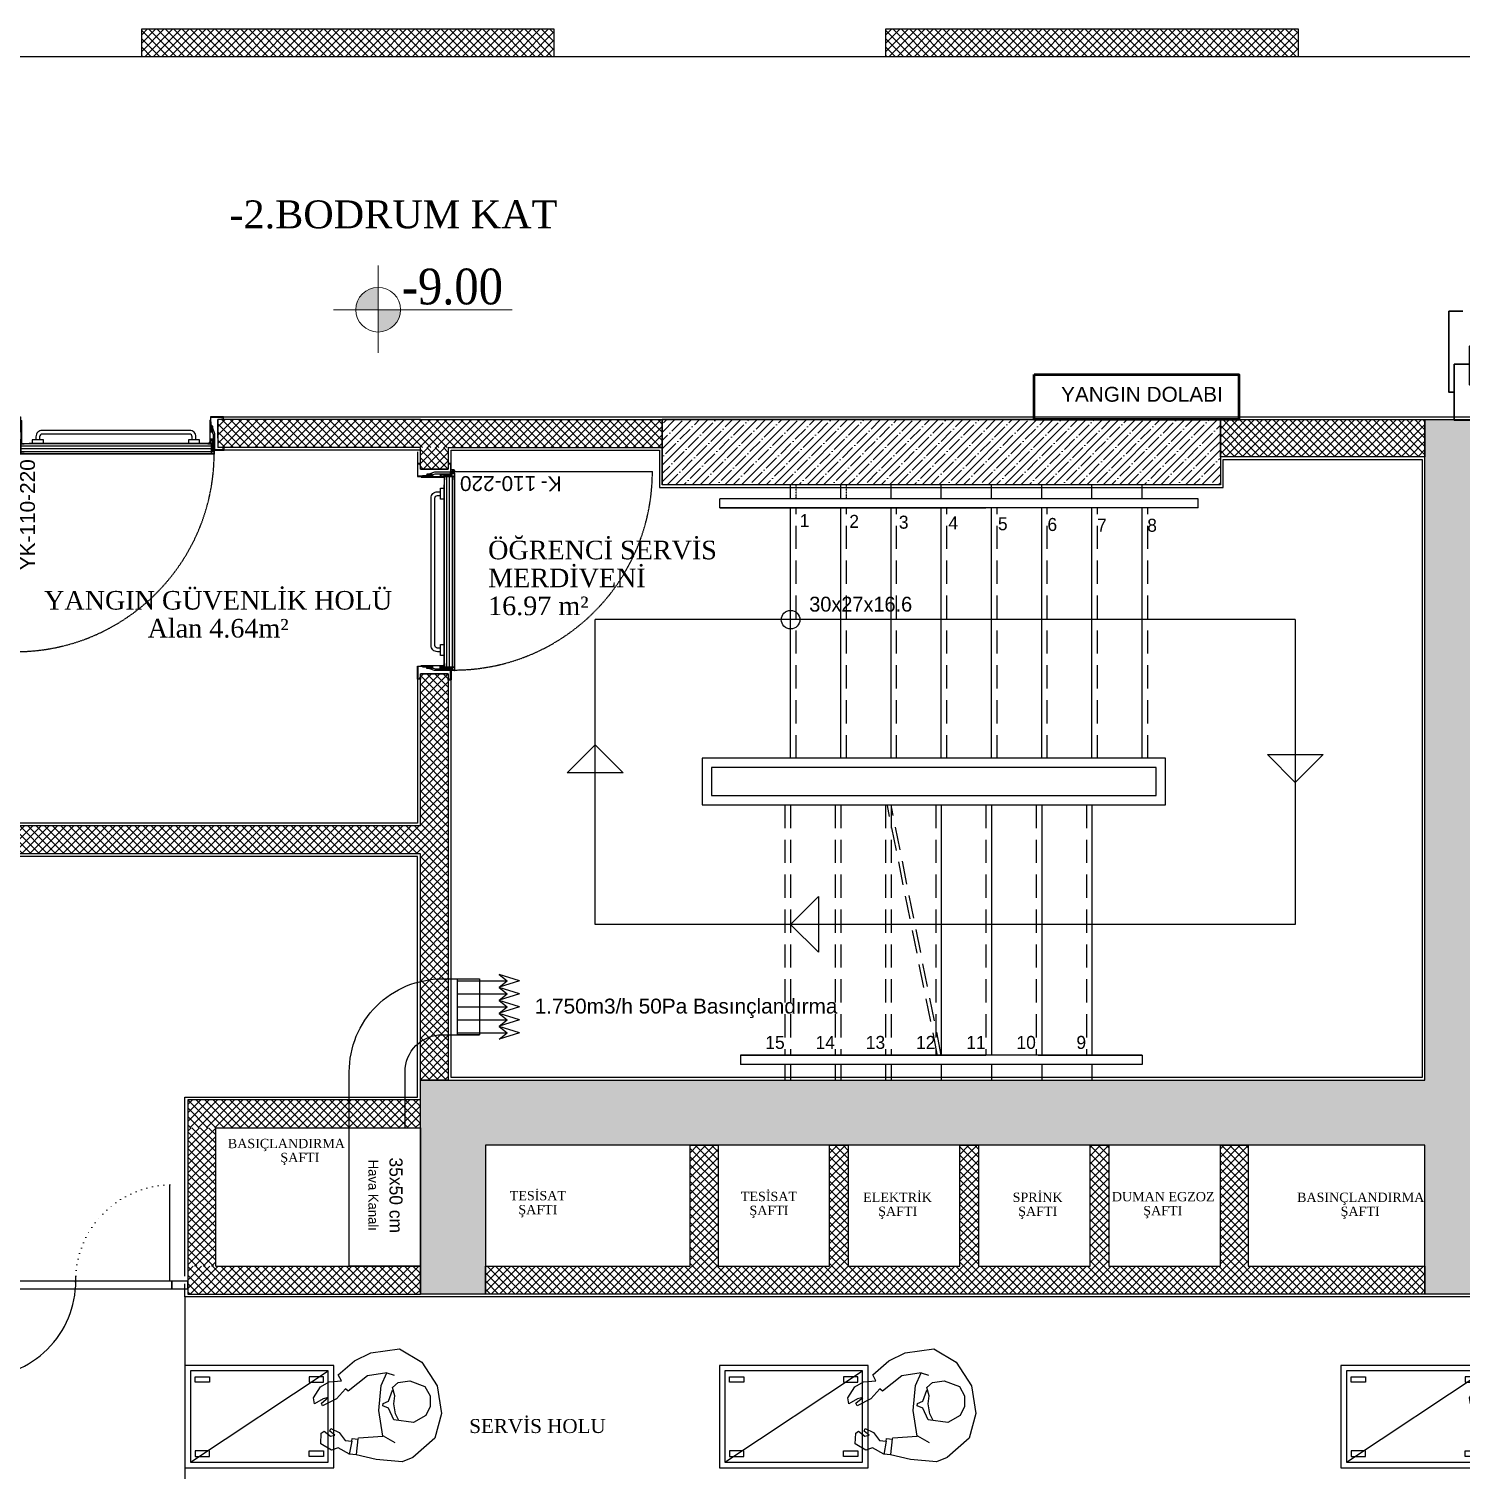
# Model space of a CAD drawing. Header units: millimetres. Extents: x -29311 to -3405, y 28913 to 42880.
# Drawn here: x -8240 to -7470, y 35342 to 36116 of the extents above; entities that cross this region are included whole.
import ezdxf
from ezdxf.enums import TextEntityAlignment as Align

# ---------------------------------------------------------------- set-up
doc = ezdxf.new("R2010")
doc.units = ezdxf.units.MM
for name, pattern in [('ACAD_ISO07W100', [3, 0, -3]), ('HIDDEN', [0.375, 0.25, -0.125]), ('HIDDEN2', [0.1875, 0.125, -0.0625])]:
    doc.linetypes.add(name, pattern=pattern)
for name, color, linetype in [('1.2 mm sac', 7, 'Continuous'), ('A-BA', 1, 'Continuous'), ('A-DOSEME-GOR0.1', 77, 'Continuous'), ('A-DUVAR', 53, 'Continuous'), ('A-DUVAR-ALCIPAN', 9, 'Continuous'), ('A-DUVAR-TARAMA', 251, 'Continuous'), ('A-ELK-PANO', 66, 'Continuous'), ('A-KAPI', 214, 'Continuous'), ('A-KAPI-AHSAP', 245, 'Continuous'), ('A-KAPI-AKSESUAR', 206, 'Continuous'), ('A-KAPI-METAL', 84, 'Continuous'), ('A-KAPI-PROFIL', 206, 'Continuous'), ('A-KORKULUK-KUPESTE', 206, 'Continuous'), ('A-MERDIVEN', 125, 'Continuous'), ('A-MK-HVAC-TEMIZ', 140, 'Continuous'), ('A-MK-YANGIN-DOLAP', 35, 'Continuous'), ('A-SIVA-IC', 97, 'Continuous'), ('A-YALITIM-ISI', 251, 'BATTING'), ('A-YAZI', 136, 'Continuous'), ('Duvar-200 cm', 7, 'Continuous'), ('Kıtc-002 Çizgi', 7, 'Continuous'), ('Kıtc-039 İnsan', 32, 'Continuous'), ('level', 10, 'Continuous'), ('symbol', 8, 'Continuous'), ('T-VANA', 2, 'Continuous'), ('trace_down', 8, 'HIDDEN2'), ('yazı1', 7, 'Continuous'), ('yazı2', 9, 'Continuous')]:
    doc.layers.add(name, color=color, linetype=linetype)
for name, color, linetype, lineweight in [('acilis-yonu', 222, 'ACAD_ISO07W100', 15), ('kot-plan', 93, 'Continuous', 20), ('tarama-betonarme', 252, 'Continuous', 13)]:
    doc.layers.add(name, color=color, linetype=linetype, lineweight=lineweight)
doc.styles.add('GEO- BAYRAKTAR FİNAL PROJE 140518$0$Standard', font='arial.ttf')
doc.styles.add('HA_SMART', font='')
doc.styles.add('malznot', font='times.ttf', dxfattribs={"width": 0.9})
doc.styles.get("Standard").update_dxf_attribs({"font": 'arial.ttf'})
doc.styles.add('Tahoma', font='tahoma.ttf')
doc.styles.add('YAZ', font='times.ttf', dxfattribs={"height": 0.12})
doc.styles.add('YAZ-50', font='times.ttf', dxfattribs={"width": 0.9})
doc.styles.get('HA_SMART').set_extended_font_data('Sakkal Majalla')
doc.linetypes.add('BATTING', pattern='A,0.00254,-2.54,[134,ltypeshp.shx,S=2.54,R=0,X=-2.54,Y=0],-5.08,[134,ltypeshp.shx,S=2.54,R=180,X=2.54,Y=0],-2.54', length=10.16254)
pattern_1 = [(45, (-57572.966, 50245.5134), (-4.4194174, 4.4194174), []), (45, (-57568.547, 50245.5134), (-4.4194174, 4.4194174), [7.8125, -1.5625, 0, -1.5625])]
pattern_2 = [(45, (-57572.9662, 54447.043), (-2.2097087, 2.2097087), []), (135, (-57572.9662, 54447.043), (-2.2097087, -2.2097087), [])]

# ---------------------------------------------------------------- blocks, each defined once
blk = doc.blocks.new('YANGIN KAPISI5')
at = {"color": 8, "linetype": 'HIDDEN'}
blk.add_lwpolyline([(83929.75, 15624.24), (84036.46, 15624.24, -0.411438), (83930.76, 15517.54, -0.002371), (83929.75, 15517.53)], format="xyb", dxfattribs=at)
for radius in [1, 0.5, 0.4]:
    blk.add_circle((83929.23, 15624.36), radius)
at = {"linetype": 'ByBlock', "ltscale": 12}
blk.add_arc((83924.71, 15621.68), 0.0345, 104.58663, 171.41641, dxfattribs=at)
at = {"layer": '1.2 mm sac', "color": 0}
blk.add_line((83928.49, 15621.71), (83924.7, 15621.71), dxfattribs=at)
at = {"layer": 'A-DUVAR'}
for p, q in [((83926.73, 15625.56), (83911.73, 15625.56)), ((83911.73, 15515.56), (83926.73, 15515.56))]:
    blk.add_line(p, q, dxfattribs=at)
for points in [[(83921.73, 15625.56), (83911.73, 15625.56)], [(83921.73, 15515.56), (83911.73, 15515.56)]]:
    blk.add_lwpolyline(points, dxfattribs=at)
at = {"layer": 'A-DUVAR-ALCIPAN', "linetype": 'ByBlock', "ltscale": 12}
for p, q in [((83925.88, 15621.51), (83925.88, 15519.21)), ((83928.88, 15621.51), (83928.88, 15517.51))]:
    blk.add_line(p, q, dxfattribs=at)
at = {"layer": 'A-KAPI-AKSESUAR', "ltscale": 12}
for points in [[(83922.53, 15527.36), (83920.93, 15527.36, -0.414214), (83917.53, 15530.76), (83917.53, 15609.96, -0.414214), (83920.93, 15613.36), (83922.53, 15613.36)], [(83922.53, 15529.36), (83920.93, 15529.36, -0.414214), (83919.53, 15530.76), (83919.53, 15609.96, -0.414214), (83920.93, 15611.36), (83922.53, 15611.36)]]:
    blk.add_lwpolyline(points, format="xyb", dxfattribs=at)
for points in [[(83924.53, 15615.36), (83924.53, 15609.36), (83922.53, 15609.36), (83922.53, 15615.36)], [(83924.53, 15531.36), (83924.53, 15525.36), (83922.53, 15525.36), (83922.53, 15531.36)]]:
    blk.add_lwpolyline(points, close=True, dxfattribs=at)
at = {"layer": 'A-KAPI-METAL'}
for p, q in [((83930.15, 15623.36), (83928.41, 15623.36)), ((83924.53, 15621.78), (83924.53, 15601.53)), ((83924.53, 15518.94), (83924.53, 15617)), ((83928.45, 15621.86), (83924.61, 15621.86)), ((83924.68, 15621.71), (83930.08, 15621.71)), ((83924.68, 15621.71), (83924.68, 15619.71)), ((83924.68, 15519.01), (83924.68, 15619.71)), ((83924.68, 15619.71), (83924.88, 15619.71)), ((83924.88, 15621.51), (83929.88, 15621.51)), ((83924.88, 15619.71), (83924.88, 15621.51)), ((83928.33, 15623.28), (83928.33, 15621.92)), ((83928.33, 15621.92), (83928.48, 15621.92)), ((83930.08, 15623.21), (83928.48, 15623.21)), ((83928.48, 15621.9), (83928.48, 15623.21)), ((83928.48, 15623.16), (83928.63, 15623.16)), ((83928.63, 15623.16), (83928.63, 15621.8)), ((83930.08, 15623.21), (83928.88, 15623.21)), ((83929.88, 15619.71), (83929.88, 15621.51)), ((83929.88, 15619.71), (83930.08, 15619.71)), ((83930.08, 15517.51), (83930.08, 15623.21)), ((83930.08, 15621.71), (83930.08, 15619.71)), ((83930.23, 15517.44), (83930.23, 15623.28)), ((83928.45, 15518.86), (83924.61, 15518.86)), ((83924.68, 15519.01), (83924.68, 15521.01)), ((83924.88, 15521.01), (83924.68, 15521.01)), ((83924.68, 15519.01), (83930.08, 15519.01)), ((83924.88, 15519.21), (83924.88, 15521.01)), ((83924.88, 15519.21), (83929.88, 15519.21)), ((83928.33, 15517.44), (83928.33, 15518.8)), ((83928.33, 15518.8), (83928.48, 15518.8)), ((83930.15, 15517.36), (83928.41, 15517.36)), ((83928.48, 15518.82), (83928.48, 15517.51)), ((83928.48, 15517.56), (83928.63, 15517.56)), ((83930.08, 15517.51), (83928.48, 15517.51)), ((83928.63, 15517.56), (83928.63, 15518.92)), ((83928.88, 15517.51), (83930.08, 15517.51)), ((83930.08, 15521.01), (83929.88, 15521.01)), ((83929.88, 15521.01), (83929.88, 15519.21)), ((83930.08, 15519.01), (83930.08, 15521.01))]:
    blk.add_line(p, q, dxfattribs=at)
for points in [[(83910.23, 15628.46), (83910.23, 15621.66, 0.414214), (83910.33, 15621.56), (83918.32, 15621.56), (83918.32, 15621.76), (83910.48, 15621.76, -0.414214), (83910.43, 15621.81), (83910.43, 15628.31, -0.414214), (83910.48, 15628.36), (83911.48, 15628.36, -0.414214), (83911.53, 15628.31), (83911.53, 15627.56), (83911.73, 15627.56), (83911.73, 15628.46, 0.414214), (83911.63, 15628.56), (83910.33, 15628.56, 0.414214)], [(83926.83, 15628.56, 0.414214), (83926.73, 15628.46), (83926.73, 15627.56), (83926.93, 15627.56), (83926.93, 15628.31, -0.414214), (83926.98, 15628.36), (83927.98, 15628.36, -0.414214), (83928.03, 15628.31), (83928.03, 15622.91, -0.414214), (83927.98, 15622.86), (83922.53, 15622.86, 0.414214), (83922.43, 15622.73), (83922.43, 15621.46, 0.414154), (83922.53, 15621.36), (83923.98, 15621.36), (83913.72, 15621.36), (83912.3, 15621.36), (83913.72, 15621.36), (83913.72, 15621.56), (83912.3, 15621.56, 1), (83912.3, 15621.16), (83924, 15621.16, 0.938583), (83923.98, 15621.56), (83922.68, 15621.56, -0.414214), (83922.63, 15621.61), (83922.63, 15622.61, -0.414214), (83922.68, 15622.66), (83928.13, 15622.66, 0.414214), (83928.23, 15622.76), (83928.23, 15628.46, 0.414214), (83928.13, 15628.56)], [(83910.23, 15512.66), (83910.23, 15519.46, -0.414214), (83910.33, 15519.56), (83918.32, 15519.56), (83918.32, 15519.36), (83910.48, 15519.36, 0.414214), (83910.43, 15519.31), (83910.43, 15512.81, 0.414214), (83910.48, 15512.76), (83911.48, 15512.76, 0.414214), (83911.53, 15512.81), (83911.53, 15513.56), (83911.73, 15513.56), (83911.73, 15512.66, -0.414214), (83911.63, 15512.56), (83910.33, 15512.56, -0.414214)]]:
    blk.add_lwpolyline(points, format="xyb", close=True, dxfattribs=at)
for centre, radius, start, end in [((83928.41, 15623.28), 0.08, 90, 180), ((83930.15, 15623.28), 0.08, 0, 90), ((83924.61, 15621.78), 0.08, 90, 180), ((83928.43, 15621.9), 0.0478, 295.17194, 356.10948), ((83928.55, 15621.79), 0.0816, 267.71483, 4.03809), ((83924.61, 15518.94), 0.08, 180, 270), ((83928.41, 15517.44), 0.08, 180, 270), ((83928.43, 15518.82), 0.0478, 3.89052, 64.82806), ((83928.55, 15518.93), 0.0816, 355.96191, 92.28517), ((83930.15, 15517.44), 0.08, 270, 0)]:
    blk.add_arc(centre, radius, start, end, dxfattribs=at)
at = {"layer": 'A-KAPI-PROFIL'}
for points in [[(83919.32, 15623.91), (83916.27, 15622.81), (83915.22, 15622.81), (83915.22, 15621.81), (83916.45, 15621.81), (83919.66, 15622.97), (83928.03, 15622.97), (83928.03, 15623.91)], [(83919.32, 15517.21), (83916.27, 15518.31), (83915.22, 15518.31), (83915.22, 15519.31), (83916.45, 15519.31), (83919.66, 15518.15), (83928.03, 15518.15), (83928.03, 15517.21)]]:
    blk.add_lwpolyline(points, close=True, dxfattribs=at)
for points in [[(83912.9, 15621.91), (83912.9, 15621.81), (83914.48, 15621.81), (83915.84, 15622.6), (83918.21, 15622.6), (83918.21, 15621.9), (83918.31, 15621.9), (83918.31, 15622.7), (83915.81, 15622.7), (83914.45, 15621.91), (83912.9, 15621.91)], [(83912.9, 15519.21), (83912.9, 15519.31), (83914.48, 15519.31), (83915.84, 15518.52), (83918.21, 15518.52), (83918.21, 15519.22), (83918.31, 15519.22), (83918.31, 15518.42), (83915.81, 15518.42), (83914.45, 15519.21), (83912.9, 15519.21)]]:
    blk.add_lwpolyline(points, dxfattribs=at)
at = {"layer": 'A-KAPI-PROFIL', "color": 8}
for points in [[(83923.15, 15621.58, -0.414214), (83922.95, 15621.78), (83922.95, 15622.43, -0.414214), (83923.15, 15622.63), (83924.23, 15622.63, -0.414214), (83924.43, 15622.43), (83924.43, 15621.03, -0.414214), (83924.33, 15620.93), (83924.03, 15620.93, -1), (83924.03, 15621.13), (83924.18, 15621.13), (83924.18, 15621.58)], [(83923.15, 15518.49, -0.414214), (83922.95, 15518.69), (83922.95, 15519.33, -0.414214), (83923.15, 15519.53), (83924.18, 15519.53), (83924.18, 15519.99), (83924.03, 15519.99, -1), (83924.03, 15520.19), (83924.33, 15520.19, -0.414214), (83924.43, 15520.09), (83924.43, 15518.96), (83924.43, 15518.69, -0.414214), (83924.23, 15518.49)]]:
    blk.add_lwpolyline(points, format="xyb", close=True, dxfattribs=at)
at = {"layer": 'A-YALITIM-ISI', "linetype": 'BATTING', "ltscale": 0.001}
blk.add_line((83927.38, 15519.21), (83927.38, 15621.51), dxfattribs=at)
at = {"layer": 'DEFPOINTS', "linetype": 'ByBlock', "ltscale": 12}
for p, q in [((83911.73, 15625.56), (83926.73, 15625.56)), ((83911.73, 15515.56), (83926.73, 15515.56))]:
    blk.add_line(p, q, dxfattribs=at)
at = {"layer": 'level', "char_height": 8, "width": 13.9869, "rotation": 180}
for s, insert, attachment_point in [('110-220', (83933.03, 15621.87), 9), ('K-', (83987.66, 15621.64), 7)]:
    blk.add_mtext(s, dxfattribs=dict(at, insert=insert, attachment_point=attachment_point))
blk = doc.blocks.new('KAPIYANGIN')
at = {"color": 8, "linetype": 'HIDDEN'}
blk.add_lwpolyline([(85085.65, 20208.57), (85192.35, 20208.57, 0.411438), (85086.66, 20315.27, 0.002371), (85085.65, 20315.28)], format="xyb", dxfattribs=at)
for radius in [1, 0.5, 0.4]:
    blk.add_circle((85085.12, 20208.45), radius)
at = {"linetype": 'ByBlock', "ltscale": 12}
blk.add_arc((85080.61, 20211.14), 0.0345, 188.58359, 255.41337, dxfattribs=at)
at = {"layer": '1.2 mm sac', "color": 0}
blk.add_line((85084.38, 20211.1), (85080.6, 20211.1), dxfattribs=at)
at = {"layer": 'A-DUVAR'}
for points in [[(85077.62, 20317.25), (85067.62, 20317.25)], [(85077.62, 20207.25), (85067.62, 20207.25)]]:
    blk.add_lwpolyline(points, dxfattribs=at)
at = {"layer": 'A-DUVAR-ALCIPAN', "linetype": 'ByBlock', "ltscale": 12}
for p, q in [((85081.77, 20211.3), (85081.77, 20313.6)), ((85084.77, 20211.3), (85084.77, 20315.3))]:
    blk.add_line(p, q, dxfattribs=at)
at = {"layer": 'A-KAPI-AKSESUAR', "ltscale": 12}
for points in [[(85078.42, 20305.45), (85076.82, 20305.45, 0.414214), (85073.42, 20302.05), (85073.42, 20222.85, 0.414214), (85076.82, 20219.45), (85078.42, 20219.45)], [(85078.42, 20303.45), (85076.82, 20303.45, 0.414214), (85075.42, 20302.05), (85075.42, 20222.85, 0.414214), (85076.82, 20221.45), (85078.42, 20221.45)]]:
    blk.add_lwpolyline(points, format="xyb", dxfattribs=at)
for points in [[(85080.42, 20301.45), (85080.42, 20307.45), (85078.42, 20307.45), (85078.42, 20301.45)], [(85080.42, 20217.45), (85080.42, 20223.45), (85078.42, 20223.45), (85078.42, 20217.45)]]:
    blk.add_lwpolyline(points, close=True, dxfattribs=at)
at = {"layer": 'A-KAPI-METAL'}
for p, q in [((85080.42, 20313.87), (85080.42, 20215.81)), ((85084.35, 20313.95), (85080.5, 20313.95)), ((85080.57, 20313.8), (85085.97, 20313.8)), ((85080.57, 20313.8), (85080.57, 20311.8)), ((85080.57, 20313.8), (85080.57, 20213.1)), ((85080.77, 20311.8), (85080.57, 20311.8)), ((85080.77, 20313.6), (85085.77, 20313.6)), ((85080.77, 20313.6), (85080.77, 20311.8)), ((85084.22, 20315.37), (85084.22, 20314.01)), ((85084.22, 20314.01), (85084.37, 20314.01)), ((85086.04, 20315.45), (85084.3, 20315.45)), ((85084.37, 20313.99), (85084.37, 20315.3)), ((85085.97, 20315.3), (85084.37, 20315.3)), ((85084.37, 20315.26), (85084.52, 20315.26)), ((85084.52, 20315.26), (85084.52, 20313.89)), ((85084.77, 20315.3), (85085.97, 20315.3)), ((85085.77, 20311.8), (85085.77, 20313.6)), ((85085.97, 20311.8), (85085.77, 20311.8)), ((85085.97, 20315.3), (85085.97, 20209.6)), ((85085.97, 20313.8), (85085.97, 20311.8)), ((85086.12, 20315.37), (85086.12, 20209.53)), ((85080.42, 20211.03), (85080.42, 20231.28)), ((85084.35, 20210.95), (85080.5, 20210.95)), ((85080.57, 20213.1), (85080.77, 20213.1)), ((85080.57, 20211.1), (85080.57, 20213.1)), ((85080.57, 20211.1), (85085.97, 20211.1)), ((85080.77, 20213.1), (85080.77, 20211.3)), ((85080.77, 20211.3), (85085.77, 20211.3)), ((85084.22, 20209.53), (85084.22, 20210.89)), ((85084.22, 20210.89), (85084.37, 20210.89)), ((85086.04, 20209.45), (85084.3, 20209.45)), ((85084.37, 20210.91), (85084.37, 20209.6)), ((85084.37, 20209.65), (85084.52, 20209.65)), ((85085.97, 20209.6), (85084.37, 20209.6)), ((85084.52, 20209.65), (85084.52, 20211.01)), ((85085.97, 20209.6), (85084.77, 20209.6)), ((85085.77, 20213.1), (85085.97, 20213.1)), ((85085.77, 20213.1), (85085.77, 20211.3)), ((85085.97, 20211.1), (85085.97, 20213.1))]:
    blk.add_line(p, q, dxfattribs=at)
for points in [[(85066.12, 20320.15), (85066.12, 20313.35, 0.414214), (85066.22, 20313.25), (85074.22, 20313.25), (85074.22, 20313.45), (85066.37, 20313.45, -0.414214), (85066.32, 20313.5), (85066.32, 20320, -0.414214), (85066.37, 20320.05), (85067.37, 20320.05, -0.414214), (85067.42, 20320), (85067.42, 20319.25), (85067.62, 20319.25), (85067.62, 20320.15, 0.414214), (85067.52, 20320.25), (85066.22, 20320.25, 0.414214)], [(85082.72, 20320.65, 0.414214), (85082.62, 20320.55), (85082.62, 20319.65), (85082.82, 20319.65), (85082.82, 20320.4, -0.414214), (85082.87, 20320.45), (85083.87, 20320.45, -0.414214), (85083.92, 20320.4), (85083.92, 20314.6, -0.414214), (85083.87, 20314.55), (85078.32, 20314.55, 0.414214), (85078.22, 20314.43), (85078.22, 20313.15, 0.414154), (85078.32, 20313.05), (85079.87, 20313.05), (85069.61, 20313.05), (85068.2, 20313.05), (85069.61, 20313.05), (85069.61, 20313.25), (85068.2, 20313.25, 1), (85068.2, 20312.85), (85079.9, 20312.85, 0.938583), (85079.87, 20313.25), (85078.47, 20313.25, -0.414214), (85078.42, 20313.3), (85078.42, 20314.3, -0.414214), (85078.47, 20314.35), (85084.02, 20314.35, 0.414214), (85084.12, 20314.45), (85084.12, 20320.55, 0.414214), (85084.02, 20320.65)], [(85066.12, 20204.35), (85066.12, 20211.15, -0.414214), (85066.22, 20211.25), (85074.22, 20211.25), (85074.22, 20211.05), (85066.37, 20211.05, 0.414214), (85066.32, 20211), (85066.32, 20204.5, 0.414214), (85066.37, 20204.45), (85067.37, 20204.45, 0.414214), (85067.42, 20204.5), (85067.42, 20205.25), (85067.62, 20205.25), (85067.62, 20204.35, -0.414214), (85067.52, 20204.25), (85066.22, 20204.25, -0.414214)], [(85082.72, 20204.25, -0.414214), (85082.62, 20204.35), (85082.62, 20205.25), (85082.82, 20205.25), (85082.82, 20204.5, 0.414214), (85082.87, 20204.45), (85083.87, 20204.45, 0.414214), (85083.92, 20204.5), (85083.92, 20209.9, 0.414214), (85083.87, 20209.95), (85078.42, 20209.95, -0.414214), (85078.32, 20210.08), (85078.32, 20211.35, -0.414154), (85078.42, 20211.45), (85079.87, 20211.45), (85069.61, 20211.45), (85068.2, 20211.45), (85069.61, 20211.45), (85069.61, 20211.25), (85068.2, 20211.25, -1), (85068.2, 20211.65), (85079.9, 20211.65, -0.938583), (85079.87, 20211.25), (85078.57, 20211.25, 0.414214), (85078.52, 20211.2), (85078.52, 20210.21, 0.414214), (85078.57, 20210.15), (85084.02, 20210.15, -0.414214), (85084.12, 20210.05), (85084.12, 20204.35, -0.414214), (85084.02, 20204.25)]]:
    blk.add_lwpolyline(points, format="xyb", close=True, dxfattribs=at)
for centre, radius, start, end in [((85080.5, 20313.87), 0.08, 90, 180), ((85084.3, 20315.37), 0.08, 90, 180), ((85084.33, 20314), 0.0478, 295.17194, 356.10948), ((85084.44, 20313.88), 0.0816, 267.71483, 4.03809), ((85086.04, 20315.37), 0.08, 0, 90), ((85080.5, 20211.03), 0.08, 180, 270), ((85084.3, 20209.53), 0.08, 180, 270), ((85084.33, 20210.91), 0.0478, 3.89052, 64.82806), ((85084.44, 20211.02), 0.0816, 355.96191, 92.28517), ((85086.04, 20209.53), 0.08, 270, 0)]:
    blk.add_arc(centre, radius, start, end, dxfattribs=at)
at = {"layer": 'A-KAPI-PROFIL'}
for points in [[(85068.8, 20313.61), (85068.8, 20313.51), (85070.37, 20313.51), (85071.73, 20314.29), (85074.11, 20314.29), (85074.11, 20313.59), (85074.21, 20313.59), (85074.21, 20314.39), (85071.71, 20314.39), (85070.35, 20313.61), (85068.8, 20313.61)], [(85068.8, 20210.9), (85068.8, 20211), (85070.37, 20211), (85071.73, 20210.21), (85074.11, 20210.21), (85074.11, 20210.91), (85074.21, 20210.91), (85074.21, 20210.11), (85071.71, 20210.11), (85070.35, 20210.9), (85068.8, 20210.9)]]:
    blk.add_lwpolyline(points, dxfattribs=at)
for points in [[(85075.22, 20315.61), (85072.17, 20314.51), (85071.11, 20314.51), (85071.11, 20313.51), (85072.34, 20313.51), (85075.56, 20314.66), (85083.92, 20314.66), (85083.92, 20315.61)], [(85075.22, 20208.9), (85072.17, 20210), (85071.11, 20210), (85071.11, 20211), (85072.34, 20211), (85075.56, 20209.84), (85083.92, 20209.84), (85083.92, 20208.9)]]:
    blk.add_lwpolyline(points, close=True, dxfattribs=at)
at = {"layer": 'A-KAPI-PROFIL', "color": 8}
for points in [[(85079.05, 20314.33, 0.414214), (85078.85, 20314.13), (85078.85, 20313.48, 0.414214), (85079.05, 20313.28), (85080.07, 20313.28), (85080.07, 20312.82), (85079.93, 20312.82, 1), (85079.93, 20312.62), (85080.22, 20312.62, 0.414214), (85080.32, 20312.72), (85080.32, 20313.85), (85080.32, 20314.13, 0.414214), (85080.12, 20314.33)], [(85079.05, 20211.23, 0.414214), (85078.85, 20211.03), (85078.85, 20210.38, 0.414214), (85079.05, 20210.18), (85080.12, 20210.18, 0.414214), (85080.32, 20210.38), (85080.32, 20211.78, 0.414214), (85080.22, 20211.88), (85079.93, 20211.88, 1), (85079.93, 20211.68), (85080.07, 20211.68), (85080.07, 20211.23)]]:
    blk.add_lwpolyline(points, format="xyb", close=True, dxfattribs=at)
at = {"layer": 'A-YALITIM-ISI', "linetype": 'BATTING', "ltscale": 0.001}
blk.add_line((85083.27, 20313.6), (85083.27, 20211.3), dxfattribs=at)
at = {"layer": 'DEFPOINTS', "linetype": 'ByBlock', "ltscale": 12}
for p, q in [((85067.62, 20317.25), (85082.62, 20317.25)), ((85067.62, 20207.25), (85082.62, 20207.25))]:
    blk.add_line(p, q, dxfattribs=at)
at = {"layer": 'level', "insert": (85088.92, 20210.94), "char_height": 8, "width": 57.5362, "attachment_point": 3, "rotation": 180}
blk.add_mtext('YK-110-220', dxfattribs=at)
blk = doc.blocks.new('oking')
at = {"layer": 'symbol'}
for p, q in [((99299.11, 28222.37), (99299.11, 28192.37)), ((99299.11, 28222.37), (99314.11, 28207.37)), ((99314.11, 28207.37), (99299.11, 28192.37))]:
    blk.add_line(p, q, dxfattribs=at)
blk = doc.blocks.new('3r3')
at = {"layer": 'A-KORKULUK-KUPESTE'}
for p, q in [((67, 223.75), (67, 228.75)), ((324, 223.75), (324, 228.75)), ((67, 223.75), (210, 223.75)), ((78, -70.25), (78, -75.25)), ((78, -70.25), (210, -70.25)), ((238, -70.25), (294, -70.25)), ((294, -70.25), (294, -75.25))]:
    blk.add_line(p, q, dxfattribs=at)
for points in [[(324, 228.75), (67, 228.75)], [(324, 223.75), (67, 223.75)], [(294, -70.25), (78, -70.25)], [(294, -75.25), (78, -75.25)]]:
    blk.add_lwpolyline(points, dxfattribs=at)
for points in [[(306.5, 89.25), (57.5, 89.25), (57.5, 64.25), (306.5, 64.25)], [(301.5, 84.25), (62.5, 84.25), (62.5, 69.25), (301.5, 69.25)]]:
    blk.add_lwpolyline(points, close=True, dxfattribs=at)
at = {"layer": 'A-MERDIVEN'}
for p, q in [((105, 228.75), (105, 236.25)), ((132, 228.75), (132, 236.25)), ((159, 228.75), (159, 236.25)), ((186, 228.75), (186, 236.25)), ((213, 228.75), (213, 236.25)), ((240, 228.75), (240, 236.25)), ((267, 228.75), (267, 236.25)), ((294, 228.75), (294, 236.25)), ((105, 89.25), (105, 223.75)), ((132, 89.25), (132, 223.75)), ((159, 89.25), (159, 223.75)), ((186, 89.25), (186, 223.75)), ((213, 89.25), (213, 223.75)), ((240, 89.25), (240, 223.75)), ((267, 89.25), (267, 223.75)), ((294, 89.25), (294, 223.75)), ((186, 64.25), (186, -70.25)), ((213, 64.25), (213, -70.25)), ((240, 64.25), (240, -70.25)), ((267, 64.25), (267, -70.25)), ((186, -75.25), (186, -83.75)), ((213, -75.25), (213, -83.75)), ((240, -75.25), (240, -83.75)), ((267, -75.25), (267, -83.75))]:
    blk.add_line(p, q, dxfattribs=at)
at = {"layer": 'symbol'}
for p, q in [((0, 0), (0, 163.75)), ((376.3, 163.75), (0, 163.75)), ((376.3, 163.75), (376.3, 0)), ((376.3, 0), (0, 0))]:
    blk.add_line(p, q, dxfattribs=at)
blk.add_circle((105, 163.75), 5, dxfattribs=at)
at = {"layer": 'trace_down'}
for p, q in [((108, 228.75), (108, 236.25)), ((135, 228.75), (135, 236.25))]:
    blk.add_line(p, q, dxfattribs=at)
at = {"layer": 'trace_down', "ltscale": 100}
for p, q in [((108, 89.25), (108, 223.75)), ((135, 89.25), (135, 223.75)), ((162, 89.25), (162, 223.75)), ((189, 89.25), (189, 223.75)), ((216, 89.25), (216, 223.75)), ((243, 89.25), (243, 223.75)), ((270, 89.25), (270, 223.75)), ((297, 89.25), (297, 223.75)), ((102, 64.25), (102, -70.25)), ((105, 64.25), (105, -70.25)), ((129, 64.25), (129, -70.25)), ((132, 64.25), (132, -70.25)), ((156, 64.25), (156, -70.25)), ((159, 64.25), (159, -70.25)), ((183, 64.25), (183, -70.25)), ((210, 64.25), (210, -70.25)), ((237, 64.25), (237, -70.25)), ((264, 64.25), (264, -70.25)), ((102, -75.25), (102, -83.75)), ((105, -75.25), (105, -83.75)), ((129, -75.25), (129, -83.75)), ((132, -75.25), (132, -83.75)), ((156, -75.25), (156, -83.75)), ((159, -75.25), (159, -83.75))]:
    blk.add_line(p, q, dxfattribs=at)
for points in [[(184.04, -70.64), (157.04, 63.86)], [(186, -70.25), (159, 64.25)]]:
    blk.add_lwpolyline(points, dxfattribs=at)
at = {"layer": 'symbol', "xscale": -1}
for p, rotation in [((-28207.37, -99217.6), 270), ((28583.67, 99390.36), 90)]:
    blk.add_blockref('oking', p, dxfattribs=dict(at, rotation=rotation))
blk.add_blockref('oking', (99419.11, -28207.37), dxfattribs=at)
at = {"layer": 'yazı2', "attachment_point": 3, "style": 'HA_SMART'}
for s, insert, char_height, width in [('1', (115.14, 220.46), 7, 10.5859), ('2', (141.77, 220.05), 7, 10.5859), ('3', (168.4, 219.63), 7, 10.5859), ('4', (195.03, 219.22), 7, 10.5859), ('5', (221.65, 218.8), 7, 10.5859), ('6', (248.28, 218.39), 7, 10.5859), ('7', (274.91, 217.97), 7, 10.5859), ('8', (301.91, 217.97), 7, 10.5859), ('30x27x16.6', (170.35, 176.07), 8, 63.7114), ('15', (101.84, -59.95), 7, 10.5859), ('14', (128.84, -59.95), 7, 10.5859), ('13', (155.84, -59.95), 7, 10.5859), ('12', (182.84, -59.95), 7, 10.5859), ('11', (209.84, -59.95), 7, 10.5859), ('10', (236.84, -59.95), 7, 10.5859), ('9', (263.84, -59.95), 7, 10.5859)]:
    blk.add_mtext(s, dxfattribs=dict(at, insert=insert, char_height=char_height, width=width))
blk = doc.blocks.new('METİKET')
at = {"layer": 'yazı1', "linetype": 'ByBlock', "style": 'HA_SMART'}
for tag, height, p in [('MAHALADI', 20, (13369.9, 684.6)), ('ALAN', 15, (13369.9, 652.2))]:
    blk.add_attdef(tag, text='', height=height, dxfattribs=at).set_placement(p, align=Align.CENTER)
blk = doc.blocks.new('Y.BASINÇLANDIRMA')
at = {"layer": 'A-MK-HVAC-TEMIZ'}
for p, q in [((9341.9, -17434.28), (9368.58, -17434.28)), ((9375.21, -17434.28), (9364.26, -17430.86)), ((9364.26, -17430.86), (9368.58, -17434.28)), ((9375.21, -17434.28), (9364.26, -17437.69)), ((9364.26, -17437.69), (9368.58, -17434.28)), ((9341.9, -17441.28), (9368.58, -17441.28)), ((9375.21, -17441.28), (9364.26, -17437.86)), ((9364.26, -17437.86), (9368.58, -17441.28)), ((9375.21, -17441.28), (9364.26, -17444.69)), ((9364.26, -17444.69), (9368.58, -17441.28)), ((9341.9, -17448.28), (9368.58, -17448.28)), ((9375.21, -17448.28), (9364.26, -17444.86)), ((9364.26, -17444.86), (9368.58, -17448.28)), ((9375.21, -17448.28), (9364.26, -17451.69)), ((9364.26, -17451.69), (9368.58, -17448.28)), ((9341.9, -17455.28), (9368.58, -17455.28)), ((9375.21, -17455.28), (9364.26, -17451.86)), ((9364.26, -17451.86), (9368.58, -17455.28)), ((9375.21, -17455.28), (9364.26, -17458.69)), ((9364.26, -17458.69), (9368.58, -17455.28)), ((9375.21, -17462.28), (9364.26, -17458.86)), ((9364.26, -17458.86), (9368.58, -17462.28)), ((9341.9, -17462.28), (9368.58, -17462.28)), ((9375.21, -17462.28), (9364.26, -17465.69)), ((9364.26, -17465.69), (9368.58, -17462.28))]:
    blk.add_line(p, q, dxfattribs=at)
for points in [[(9283.68, -17513.28), (9283.68, -17483.28, -0.414214), (9333.68, -17433.28), (9353.68, -17433.28)], [(9313.68, -17513.28), (9313.68, -17483.28, -0.414214), (9333.68, -17463.28), (9353.68, -17463.28)]]:
    blk.add_lwpolyline(points, format="xyb", dxfattribs=at)
for points in [[(9341.9, -17433.28), (9353.68, -17433.28), (9353.68, -17463.28), (9341.9, -17463.28)], [(9321.9, -17587.73), (9283.68, -17587.73), (9283.68, -17513.28), (9321.9, -17513.28)]]:
    blk.add_lwpolyline(points, close=True, dxfattribs=at)
at = {"layer": 'A-MK-HVAC-TEMIZ', "lineweight": 30}
ref = blk.add_blockref('METİKET', (9065.71, -22228.26), dxfattribs=dict(at, xscale=-0.35, yscale=0.35, zscale=0.35, rotation=270))
ref.add_attrib('MAHALADI', '35x50 cm', dxfattribs={"layer": 'yazı1', "linetype": 'ByBlock', "height": 7, "rotation": 270, "style": 'HA_SMART'}).set_placement((9305.33, -17549.57), align=Align.CENTER)
ref.add_attrib('ALAN', ' Hava Kanalı', dxfattribs={"layer": 'yazı1', "linetype": 'ByBlock', "height": 5.25, "rotation": 270, "style": 'HA_SMART'}).set_placement((9293.99, -17548.62), align=Align.CENTER)
at = {"layer": 'A-MK-HVAC-TEMIZ', "lineweight": 30, "style": 'GEO- BAYRAKTAR FİNAL PROJE 140518$0$Standard'}
blk.add_text('1.750m3/h 50Pa Basınçlandırma', height=8, dxfattribs=at).set_placement((9383.34, -17451.91))
blk = doc.blocks.new('A$C1D5157F6')
at = {"layer": 'A-DUVAR-TARAMA'}
h = blk.add_hatch(dxfattribs=at)
h.set_pattern_fill('ANSI37', color=256)
h.set_pattern_definition([(45, (8509.7966, 55116.4282), (-2.24506403, 2.24506403), []), (135, (8509.7966, 55116.4282), (-2.24506403, -2.24506403), [])])
h.paths.add_polyline_path([(-125, -10.55), (-125, -25.55), (0, -25.55), (0, -10.55)])
h = blk.add_hatch(dxfattribs=at)
h.set_pattern_fill('ANSI37', color=256, angle=-90)
h.set_pattern_definition([(315, (55016.9772, -8609.7966), (2.24506403, 2.24506403), []), (45, (55016.9772, -8609.7966), (-2.24506403, 2.24506403), [])])
h.paths.add_polyline_path([(-110, -25.56), (-125, -25.56), (-125, -100), (-110, -100)])
h = blk.add_hatch(dxfattribs=at)
h.set_pattern_fill('ANSI37', color=256)
h.set_pattern_definition([(45, (8509.7966, 55111.9772), (-2.24506403, 2.24506403), []), (135, (8509.7966, 55111.9772), (-2.24506403, -2.24506403), [])])
h.paths.add_polyline_path([(-125, -100), (0, -100), (0, -115), (-125, -115)])
blk.add_line((0, -100), (0, -115))
blk.add_lwpolyline([(0, -100), (0, -115)])
at = {"layer": 'A-DUVAR'}
blk.add_line((-110, -100), (0, -100), dxfattribs=at)
blk.add_lwpolyline([(-110, -100), (-110, -25.55), (0, -25.55), (0, -10.55), (-125, -10.55), (-125, -115), (0, -115)], dxfattribs=at)
at = {"layer": 'T-VANA', "lineweight": 30}
blk.add_blockref('Y.BASINÇLANDIRMA', (-9321.9, 17487.73), dxfattribs=at)
at = {"layer": 'A-YAZI', "insert": (-119.29, -31.53), "char_height": 5, "width": 87.9709, "attachment_point": 1, "line_spacing_factor": 0.9, "style": 'YAZ'}
blk.add_mtext('\\pi-4.17607,l20,t30.82393;BASIÇLANDIRMA \\P\\pi24.05032,t44.05032;ŞAFTI', dxfattribs=at)
blk = doc.blocks.new('A$C020C3EA1')
at = {"layer": 'A-ELK-PANO', "lineweight": 30}
for points in [[(-249.37, 14.72), (-252.14, 14.72), (-252.14, 58.26), (-244.72, 58.26)], [(-239.39, 18.68), (-241.06, 18.68), (-241.06, 39.55), (-235.68, 39.55)]]:
    blk.add_lwpolyline(points, dxfattribs=at)
for points in [[(-249.37, 29.72), (-249.37, -0.28), (-139.37, -0.28), (-139.37, 29.72)], [(-239.39, 29.72), (-239.39, -0.28), (-139.39, -0.28), (-139.39, 29.72)]]:
    blk.add_lwpolyline(points, close=True, dxfattribs=at)
at = {"layer": 'A-MK-YANGIN-DOLAP', "lineweight": 50}
blk.add_lwpolyline([(-475, 24.25), (-365, 24.25), (-365, 0), (-475, 0)], close=True, dxfattribs=at)
at = {"layer": 'A-ELK-PANO', "lineweight": 30, "char_height": 7, "width": 103.6945, "attachment_point": 5, "style": 'Tahoma'}
for s, insert in [('K.A.K.P.', (-223.98, 63.65)), ('h:210 30x110 (YERDEN)', (-190.78, 52.87)), ('Z.A.K.P.', (-217.24, 40.1)), ('\\pt84;h:100 30x60', (-170.92, 40.94))]:
    blk.add_mtext(s, dxfattribs=dict(at, insert=insert))
at = {"layer": 'A-MK-YANGIN-DOLAP', "lineweight": 50, "insert": (-373.66, 17.61), "char_height": 8, "attachment_point": 3, "style": 'GEO- BAYRAKTAR FİNAL PROJE 140518$0$Standard'}
blk.add_mtext_dynamic_manual_height_columns('YANGIN DOLABI', width=116.2181, gutter_width=12.5, heights=[0], dxfattribs=at)
blk = doc.blocks.new('A$C580B273A')
at = {"layer": 'Kıtc-039 İnsan', "linetype": 'ByBlock'}
blk.add_line((3, 3), (77, 52), dxfattribs=at)
at = {"layer": 'Kıtc-039 İnsan', "linetype": 'ByBlock', "elevation": 0}
blk.add_lwpolyline([(106.33, 16.93), (104.11, 30.67), (105.36, 44.13), (108.55, 51.06), (98.18, 49.41), (87.72, 41.19), (86.28, 42.43), (81.5, 36.95), (74, 33.31), (73.42, 34.75), (77.04, 37.67), (74.23, 36.99), (69.68, 34.29), (69.13, 37.47), (72.87, 43.4), (77.44, 46.17), (84.11, 46.66), (82.42, 49.88), (91.06, 57.52), (99.89, 61.74), (115.27, 63.94), (127.25, 56.67), (135.53, 44.01), (137.8, 29.14), (134.26, 15.8), (122.5, 5.45), (116.72, 3.13), (102.79, 4.49), (92.02, 6.85), (88.49, 7.36), (82.26, 10.6), (78.68, 9.5), (73.09, 12.9), (73.28, 18.61), (74.83, 19.67), (78.24, 16.87), (80.59, 17.45), (77.77, 19.71), (78.37, 20.99), (82.95, 18.93), (86.02, 14.69), (89.76, 14.24), (89.87, 15.63), (93.13, 15.29), (93.19, 15.99)], close=True, dxfattribs=at)
at = {"layer": 'Kıtc-039 İnsan', "linetype": 'ByBlock'}
for points in [[(0, 0), (80, 0), (80, 55), (0, 55)], [(3, 3), (77, 3), (77, 52), (3, 52)], [(5.5, 48.92), (13.24, 48.92), (13.24, 45.93), (5.5, 45.93)], [(74.5, 48.92), (66.76, 48.92), (66.76, 45.93), (74.5, 45.93)], [(5.5, 6.08), (13.24, 6.08), (13.24, 9.07), (5.5, 9.07)], [(74.5, 6.08), (66.76, 6.08), (66.76, 9.07), (74.5, 9.07)]]:
    blk.add_lwpolyline(points, close=True, dxfattribs=at)
at = {"layer": 'Kıtc-039 İnsan', "linetype": 'ByBlock', "elevation": 0}
for points in [[(114.84, 25.81), (113.1, 29.02), (112.29, 34.25), (112.79, 38.62), (111.6, 43.04), (114.63, 45.83), (120.81, 46.6), (129, 43.63), (131.72, 38.6), (131.8, 32.87), (129.45, 27.99), (122.9, 24.37), (112.31, 25.76), (109.34, 31.95), (106.33, 33.28), (106.47, 34.49), (109.44, 35.67), (111.54, 41.75)], [(108.55, 51.06), (112.5, 49.78)], [(106.49, 17.19), (112.86, 13.56)], [(89.76, 14.24), (88.33, 7.09)], [(92.86, 15.45), (91.96, 7.07)]]:
    blk.add_lwpolyline(points, dxfattribs=at)

msp = doc.modelspace()

# ---------------------------------------------------------------- hatches: boundary and pattern name
at = {"layer": 'A-DUVAR-TARAMA'}
h = msp.add_hatch(dxfattribs=at)
h.set_pattern_fill('ANSI37', color=256, angle=-90, style=0)
h.set_pattern_definition([(315, (-29313.0415, 122324.7035), (2.24506403, 2.24506403), []), (45, (-29313.0415, 122324.7035), (-2.24506403, 2.24506403), [])])
h.paths.add_polyline_path([(-8179.14, 36101.26), (-8179.14, 36116.26), (-7957.64, 36116.26), (-7957.64, 36101.26)])
h = msp.add_hatch(dxfattribs=at)
h.set_pattern_fill('ANSI37', color=256, angle=-90, style=0)
h.set_pattern_definition([(315, (-28913.0415, 122324.7035), (2.24506403, 2.24506403), []), (45, (-28913.0415, 122324.7035), (-2.24506403, 2.24506403), [])])
h.paths.add_polyline_path([(-7779.14, 36101.26), (-7779.14, 36116.26), (-7557.64, 36116.26), (-7557.64, 36101.26)])
h = msp.add_hatch(dxfattribs=at)
h.set_pattern_fill('ANSI37', color=256, scale=25, style=0)
h.set_pattern_definition(pattern_2)
h.paths.add_polyline_path([(-8138.24, 35906.26), (-8138.24, 35891.26), (-7899.41, 35891.26), (-7899.41, 35906.26)])
h = msp.add_hatch(dxfattribs=at)
h.set_pattern_fill('ANSI37', color=256, style=0)
h.set_pattern_definition([(45, (-91941.1405, 20254.128), (-2.24506403, 2.24506403), []), (135, (-91941.1405, 20254.128), (-2.24506403, -2.24506403), [])])
h.paths.add_polyline_path([(-7489.41, 35886.26), (-7599.41, 35886.26), (-7599.41, 35906.26), (-7489.41, 35906.26)])
h = msp.add_hatch(dxfattribs=at)
h.set_pattern_fill('ANSI37', color=256, style=0)
h.set_pattern_definition([(45, (-8014.4113, 35879.687), (-2.24506, 2.24506), []), (135, (-8014.4113, 35879.687), (-2.24506, -2.24506), [])])
h.paths.add_polyline_path([(-8014.41, 35879.69), (-8014.41, 35891.26), (-8029.41, 35891.26), (-8029.41, 35879.69)])
h = msp.add_hatch(dxfattribs=at)
h.set_pattern_fill('ANSI37', color=256, scale=25, style=0)
h.set_pattern_definition(pattern_2)
h.paths.add_polyline_path([(-8014.41, 35769.69), (-8029.41, 35769.69), (-8029.41, 35687.94), (-8257.64, 35687.94), (-8257.64, 35871.26), (-8272.64, 35871.26), (-8272.64, 35672.94), (-8277.64, 35672.94), (-8029.41, 35672.94), (-8029.41, 35630.39), (-8014.41, 35630.39)])
h.paths.add_polyline_path([(-8014.41, 35630.39), (-8029.41, 35630.39), (-8029.41, 35551.26), (-8014.41, 35551.26)])
h = msp.add_hatch(dxfattribs=at)
h.set_pattern_fill('ANSI37', color=256, scale=25, style=0)
h.set_pattern_definition([(45, (-57572.9662, 50245.5134), (-2.2097087, 2.2097087), []), (135, (-57572.9662, 50245.5134), (-2.2097087, -2.2097087), [])])
h.paths.add_polyline_path([(-7994.41, 35436.26), (-7994.41, 35451.26), (-7884.41, 35451.26), (-7884.41, 35516.26), (-7869.41, 35516.26), (-7869.41, 35451.26), (-7809.41, 35451.26), (-7809.41, 35516.26), (-7799.41, 35516.26), (-7799.41, 35451.26), (-7739.41, 35451.26), (-7739.41, 35516.26), (-7729.41, 35516.26), (-7729.41, 35451.26), (-7669.41, 35451.26), (-7669.41, 35516.26), (-7659.41, 35516.26), (-7659.41, 35451.26), (-7599.41, 35451.26), (-7599.41, 35516.26), (-7584.41, 35516.26), (-7584.41, 35451.26), (-7489.41, 35451.26), (-7489.41, 35436.26)])
at = {"layer": 'kot-plan'}
h = msp.add_hatch(color=256, dxfattribs=at)
h.paths.add_polyline_path([(-8052.08, 35965.3), (-8052.08, 35977.3, 0.414214), (-8064.08, 35965.3)])
h.paths.add_polyline_path([(-8052.08, 35953.3, 0.414214), (-8040.08, 35965.3), (-8052.08, 35965.3)])
at = {"layer": 'tarama-betonarme'}
h = msp.add_hatch(dxfattribs=at)
h.set_pattern_fill('ANSI35', color=256, scale=25, style=0)
h.set_pattern_definition(pattern_1)
edge = h.paths.add_edge_path()
edge.add_line((-7454.41, 35871.26), (-7454.41, 35686.26))
edge.add_line((-7454.41, 35686.26), (-7224.41, 35686.26))
edge.add_line((-7224.41, 35686.26), (-7224.41, 35661.26))
edge.add_line((-7224.41, 35661.26), (-7454.41, 35661.26))
edge.add_line((-7454.41, 35661.26), (-7454.41, 35471.26))
edge.add_line((-7454.41, 35471.26), (-7224.41, 35471.26))
edge.add_line((-7224.41, 35471.26), (-7224.41, 35436.26))
edge.add_line((-7224.41, 35436.26), (-7489.41, 35436.26))
edge.add_line((-7489.41, 35436.26), (-7489.41, 35516.26))
edge.add_line((-7489.41, 35516.26), (-7994.41, 35516.26))
edge.add_line((-7994.41, 35516.26), (-7994.41, 35436.26))
edge.add_line((-7994.41, 35436.26), (-8029.41, 35436.26))
edge.add_line((-8029.41, 35436.26), (-8029.41, 35551.26))
edge.add_line((-8029.41, 35551.26), (-7489.41, 35551.26))
edge.add_line((-7489.41, 35551.26), (-7489.41, 35906.26))
edge.add_line((-7489.41, 35906.26), (-7224.41, 35906.26))
edge.add_line((-7224.41, 35906.26), (-7224.41, 35871.26))
edge.add_line((-7224.41, 35871.26), (-7249.71, 35871.26))
edge.add_line((-7249.71, 35871.26), (-7454.41, 35871.26))
edge.add_line((-7454.41, 35871.26), (-7454.41, 35686.26))
h = msp.add_hatch(dxfattribs=at)
h.set_pattern_fill('ANSI35', color=256, scale=25, style=0)
h.set_pattern_definition(pattern_1)
h.paths.add_polyline_path([(-7899.41, 35871.26), (-7899.41, 35906.26), (-7599.41, 35906.26), (-7599.41, 35871.26)])

# ---------------------------------------------------------------- linework, layer by layer
at = {"layer": 'A-BA'}
for points in [[(-7454.41, 35871.26), (-7454.41, 35686.26), (-7224.41, 35686.26), (-7224.41, 35661.26), (-7454.41, 35661.26), (-7454.41, 35471.26), (-7224.41, 35471.26), (-7224.41, 35436.26), (-7489.41, 35436.26), (-7489.41, 35516.26), (-7994.41, 35516.26), (-7994.41, 35436.26), (-8029.41, 35436.26), (-8029.41, 35551.26), (-7489.41, 35551.26), (-7489.41, 35906.26), (-7224.41, 35906.26), (-7224.41, 35871.26), (-7249.71, 35871.26), (-7454.41, 35871.26), (-7454.41, 35686.26)], [(-7599.41, 35906.26), (-7899.41, 35906.26), (-7899.41, 35871.26)], [(-7599.41, 35871.26), (-7899.41, 35871.26)]]:
    msp.add_lwpolyline(points, dxfattribs=at)
msp.add_lwpolyline([(-7899.41, 35871.26), (-7899.41, 35906.26), (-7599.41, 35906.26), (-7599.41, 35871.26)], close=True, dxfattribs=at)
at = {"layer": 'A-DOSEME-GOR0.1'}
msp.add_line((-6616.14, 36101.26), (-8257.64, 36101.26), dxfattribs=at)
at = {"layer": 'A-DUVAR'}
for p, q in [((-8029.41, 35906.26), (-8138.24, 35906.26)), ((-8029.41, 35906.26), (-8009.41, 35906.26)), ((-8009.41, 35906.26), (-7899.41, 35906.26)), ((-7899.41, 35891.26), (-7899.41, 35906.26)), ((-7599.41, 35906.26), (-7599.41, 35886.26)), ((-8029.41, 35891.26), (-8138.24, 35891.26)), ((-8029.41, 35879.69), (-8029.41, 35891.26)), ((-8014.41, 35891.26), (-8014.41, 35879.69)), ((-8014.41, 35891.26), (-7899.41, 35891.26)), ((-8029.41, 35687.94), (-8029.41, 35769.69)), ((-8014.41, 35769.69), (-8014.41, 35551.26)), ((-8029.41, 35687.94), (-8257.64, 35687.94)), ((-8029.41, 35672.94), (-8272.64, 35672.94)), ((-8029.41, 35551.26), (-8029.41, 35672.94)), ((-8014.41, 35551.26), (-8029.41, 35551.26))]:
    msp.add_line(p, q, dxfattribs=at)
for points in [[(-8179.14, 36101.26), (-8179.14, 36116.26), (-7957.64, 36116.26), (-7957.64, 36101.26)], [(-7779.14, 36101.26), (-7779.14, 36116.26), (-7557.64, 36116.26), (-7557.64, 36101.26)], [(-7994.41, 35436.26), (-7994.41, 35451.26), (-7884.41, 35451.26), (-7884.41, 35516.26), (-7869.41, 35516.26), (-7869.41, 35451.26), (-7809.41, 35451.26), (-7809.41, 35516.26), (-7799.41, 35516.26), (-7799.41, 35451.26), (-7739.41, 35451.26), (-7739.41, 35516.26), (-7729.41, 35516.26), (-7729.41, 35451.26), (-7669.41, 35451.26), (-7669.41, 35516.26), (-7659.41, 35516.26), (-7659.41, 35451.26), (-7599.41, 35451.26), (-7599.41, 35516.26), (-7584.41, 35516.26), (-7584.41, 35451.26), (-7489.41, 35451.26), (-7489.41, 35436.26)]]:
    msp.add_lwpolyline(points, close=True, dxfattribs=at)
for points in [[(-8138.24, 35906.26), (-8138.24, 35891.26)], [(-7489.41, 35886.26), (-7599.41, 35886.26), (-7599.41, 35906.26), (-7489.41, 35906.26), (-7489.41, 35886.26)], [(-8014.41, 35879.69), (-8029.41, 35879.69)], [(-8014.41, 35769.69), (-8029.41, 35769.69)]]:
    msp.add_lwpolyline(points, dxfattribs=at)
at = {"layer": 'A-KAPI-AHSAP'}
msp.add_line((-8164.1, 35443.34), (-8164.1, 35494.96), dxfattribs=at)
for points in [[(-8264.22, 35439.19), (-8162.97, 35439.19), (-8162.97, 35443.34), (-8264.22, 35443.34)], [(-8154.41, 35443.34), (-8162.97, 35443.34), (-8162.97, 35439.19), (-8154.41, 35439.19)]]:
    msp.add_lwpolyline(points, close=True, dxfattribs=at)
msp.add_arc((-8266.22, 35443.34), 51.63, 272.22706, 2.81789, dxfattribs=at)
at = {"layer": 'A-KAPI-METAL'}
msp.add_lwpolyline([(-8014.31, 35766.29, -0.414214), (-8014.41, 35766.39), (-8014.41, 35767.29), (-8014.21, 35767.29), (-8014.21, 35766.54, 0.414214), (-8014.16, 35766.49), (-8013.16, 35766.49, 0.414214), (-8013.11, 35766.54), (-8013.11, 35772.34, 0.414214), (-8013.16, 35772.39), (-8018.71, 35772.39, -0.414214), (-8018.81, 35772.51), (-8018.81, 35773.79, -0.414154), (-8018.71, 35773.89), (-8017.16, 35773.89), (-8027.42, 35773.89), (-8028.84, 35773.89), (-8027.42, 35773.89), (-8027.42, 35773.69), (-8028.84, 35773.69, -1), (-8028.84, 35774.09), (-8017.14, 35774.09, -0.938583), (-8017.16, 35773.69), (-8018.56, 35773.69, 0.414214), (-8018.61, 35773.64), (-8018.61, 35772.64, 0.414214), (-8018.56, 35772.59), (-8013.01, 35772.59, -0.414214), (-8012.91, 35772.49), (-8012.91, 35766.39, -0.414214), (-8013.01, 35766.29)], format="xyb", close=True, dxfattribs=at)
at = {"layer": 'A-SIVA-IC'}
for points in [[(-8138.24, 35907.77), (-7363.81, 35907.76)], [(-8030.91, 35769.69), (-8030.91, 35689.44), (-8256.14, 35689.44), (-8256.14, 35869.76), (-8256.14, 35869.76), (-8256.14, 35889.76), (-8250.24, 35889.76)], [(-8029.41, 35889.76), (-8138.24, 35889.76)], [(-8030.91, 35888.94), (-8030.91, 35879.69)], [(-8012.91, 35879.69), (-8012.91, 35889.76), (-7900.91, 35889.76), (-7900.91, 35869.76), (-7597.91, 35869.76), (-7597.91, 35884.76), (-7490.91, 35884.76)], [(-7490.91, 35884.76), (-7490.91, 35552.76), (-8012.91, 35552.76), (-8012.91, 35769.69)], [(-8155.91, 35445.89), (-8155.91, 35542.22), (-8030.91, 35542.22), (-8030.91, 35671.44), (-8274.14, 35671.44)], [(-8029.41, 35434.76), (-8155.91, 35434.76), (-8155.91, 35441.75)], [(-7217.41, 35434.76), (-8029.41, 35434.76)]]:
    msp.add_lwpolyline(points, dxfattribs=at)
at = {"layer": 'acilis-yonu'}
msp.add_arc((-8163.1, 35443.34), 51.63, 91.11673, 184.60102, dxfattribs=at)
at = {"layer": 'Duvar-200 cm'}
msp.add_line((-8155.91, 35434.76), (-8155.91, 35306.26), dxfattribs=at)
at = {"layer": 'kot-plan'}
for p, q in [((-8052.08, 35989.01), (-8052.08, 35942.23)), ((-8076.08, 35965.3), (-7980.08, 35965.3)), ((-8040.08, 35965.3), (-8028.08, 35965.3))]:
    msp.add_line(p, q, dxfattribs=at)
msp.add_circle((-8052.08, 35965.3), 12, dxfattribs=at)

# ---------------------------------------------------------------- block references
at = {"layer": 'A-DUVAR'}
msp.add_blockref('A$C1D5157F6', (-8029.41, 35551.26), dxfattribs=at)
at = {"layer": 'A-KAPI', "rotation": 270}
msp.add_blockref('KAPIYANGIN', (-28455.49, 120973.89), dxfattribs=at)
at = {"layer": 'A-KAPI'}
msp.add_blockref('YANGIN KAPISI5', (-91941.14, 20254.13), dxfattribs=at)
at = {"layer": 'A-MERDIVEN'}
msp.add_blockref('3r3', (-7935.41, 35635.01), dxfattribs=at)
at = {"layer": 'A-SIVA-IC'}
msp.add_blockref('A$C020C3EA1', (-7224.43, 35906.26), dxfattribs=at)
at = {"layer": 'Kıtc-002 Çizgi'}
for p in [(-8155.91, 35343.01), (-7868.7, 35343.01), (-7534.64, 35343.01)]:
    msp.add_blockref('A$C580B273A', p, dxfattribs=at)

# ---------------------------------------------------------------- texts
at = {"layer": 'A-YAZI'}
for s, height, style, p in [('-2.BODRUM KAT ', 15, 'YAZ-50', (-8041.03, 36009.07)), ('YANGIN GÜVENLİK HOLÜ', 10, 'YAZ', (-8138.08, 35804.15)), ('Alan 4.64m²', 10, 'YAZ', (-8138.08, 35789.15)), ('SERVİS HOLU', 7.5, 'YAZ-50', (-7966.45, 35361.66))]:
    msp.add_text(s, height=height, dxfattribs=dict(at, style=style)).set_placement(p, align=Align.CENTER)
at = {"layer": 'A-YAZI', "width": 175.9417, "attachment_point": 1, "line_spacing_factor": 0.9, "style": 'YAZ'}
for s, insert, char_height in [('\\PÖĞRENCİ SERVİS \\PMERDİVENİ\\P16.97 m²', (-7992.97, 35856.18), 10), ('\\pi55.90886,l20,t90.90886;TESİSAT\\P\\pi60.53575,t95.53575;ŞAFTI', (-8057.26, 35491.71), 5), ('\\pi55.90886,l20,t90.90886;TESİSAT\\P\\pi60.53575,t95.53575;ŞAFTI', (-7933.05, 35491.29), 5), ('\\pi52.47339,l20,t87.47339;ELEKTRİK\\P\\pi60.53575,t95.53575;ŞAFTI', (-7863.86, 35490.83), 5), ('\\pi57.54188,l20,t92.54188;SPRİNK\\P\\pi60.53575,t95.53575;ŞAFTI', (-7788.6, 35490.83), 5), ('\\pi43.67202,l20,t78.67202;DUMAN EGZOZ\\P\\pi60.53575,t95.53575;ŞAFTI', (-7721.39, 35491.17), 5), ('\\pi37.14354,l20,t72.14354;BASINÇLANDIRMA\\P\\pi60.53575,t95.53575;ŞAFTI', (-7615.31, 35490.83), 5)]:
    msp.add_mtext(s, dxfattribs=dict(at, insert=insert, char_height=char_height))
at = {"layer": 'kot-plan', "style": 'malznot', "width": 0.9}
msp.add_text('-9.00', height=19.2, dxfattribs=at).set_placement((-8039.37, 35968.2))

doc.saveas('drawing.dxf')
